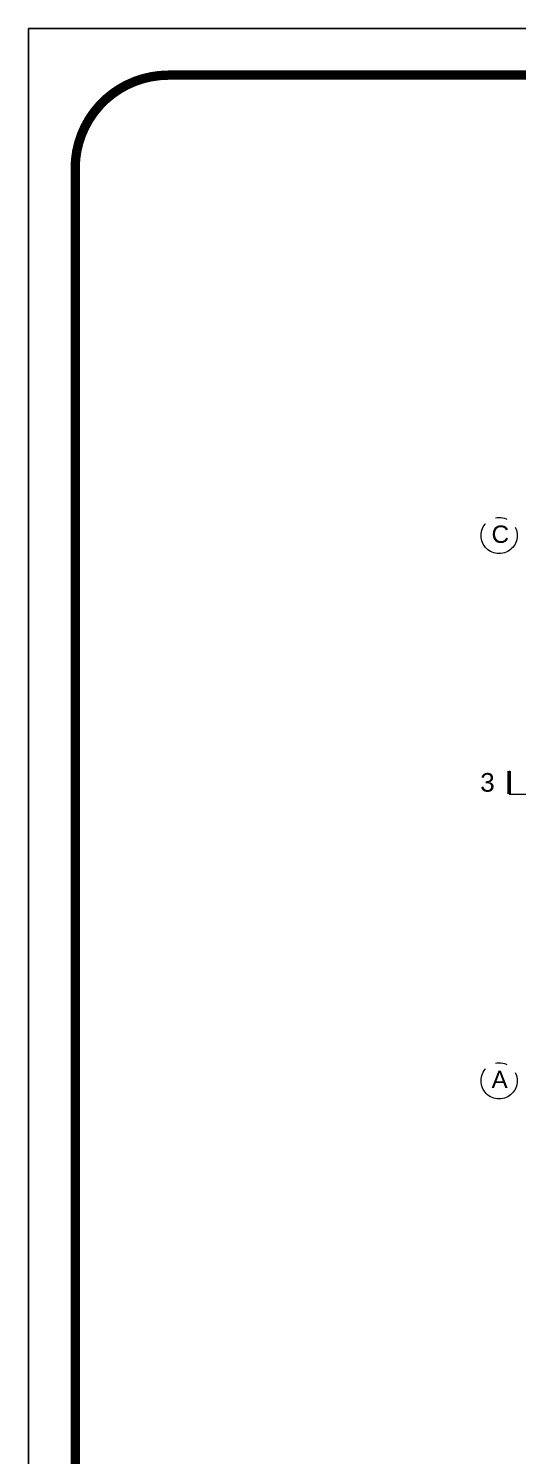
# Model space of a CAD drawing. Header units: inches. Extents: x -0.2 to 34.5, y 0 to 23.
# Drawn here: x 0 to 5.24, y 7.69 to 23 of the extents above; entities that cross this region are included whole.
import ezdxf

# ---------------------------------------------------------------- set-up
doc = ezdxf.new("R2010")
doc.units = ezdxf.units.IN
doc.header["$MEASUREMENT"] = 0
doc.linetypes.add('CENTER2', pattern=[1.125, 0.75, -0.125, 0.125, -0.125])
doc.linetypes.add('HIDDEN', pattern=[0.375, 0.25, -0.125])
doc.layers.add('A-ANNO-SYMB', color=3, linetype='Continuous', lineweight=18)
doc.layers.add('A-ANNO-TEXT', color=3, linetype='Continuous', lineweight=18)
doc.styles.add('E-ARIAL', font='Arial.ttf')

msp = doc.modelspace()

# ---------------------------------------------------------------- linework, layer by layer
for p, q in [((34.5, 23), (0, 23)), ((0, 23), (0, 0))]:
    msp.add_line(p, q)
at = {"const_width": 0.1}
msp.add_lwpolyline([(1.5, 0.5), (33, 0.5, 0.414214), (34, 1.5), (34, 21.5, 0.414214), (33, 22.5), (1.5, 22.5, 0.414214), (0.5, 21.5), (0.5, 1.5, 0.414214)], format="xyb", close=True, dxfattribs=at)
at = {"layer": 'A-ANNO-SYMB', "linetype": 'HIDDEN'}
msp.add_lwpolyline([(5.155, 15.036), (5.155, 14.786), (9.227, 14.786), (9.227, 16.219), (18.866, 16.219), (18.866, 14.786), (18.866, 14.786), (26.917, 14.786), (26.917, 15.036)], dxfattribs=at)
at = {"layer": 'A-ANNO-SYMB', "linetype": 'Continuous', "const_width": 0.04}
msp.add_lwpolyline([(5.155, 14.786), (5.155, 15.036)], dxfattribs=at)
at = {"layer": 'A-ANNO-SYMB', "linetype": 'CENTER2'}
for centre in [(5.046, 17.561), (5.046, 11.711)]:
    msp.add_circle(centre, 0.194, dxfattribs=at)

# ---------------------------------------------------------------- texts
at = {"layer": 'A-ANNO-TEXT', "char_height": 0.18608, "attachment_point": 1}
for s, insert in [('{\\fArial|b0|i0|c0|p34;C}', (4.965, 17.668)), ('{\\fArial|b0|i0|c0|p34;A}', (4.965, 11.818))]:
    msp.add_mtext(s, dxfattribs=dict(at, insert=insert))
at = {"layer": 'A-ANNO-TEXT', "linetype": 'HIDDEN', "insert": (4.999, 14.911), "char_height": 0.2, "attachment_point": 6, "style": 'E-ARIAL'}
msp.add_mtext('3', dxfattribs=at)

doc.saveas('drawing.dxf')
